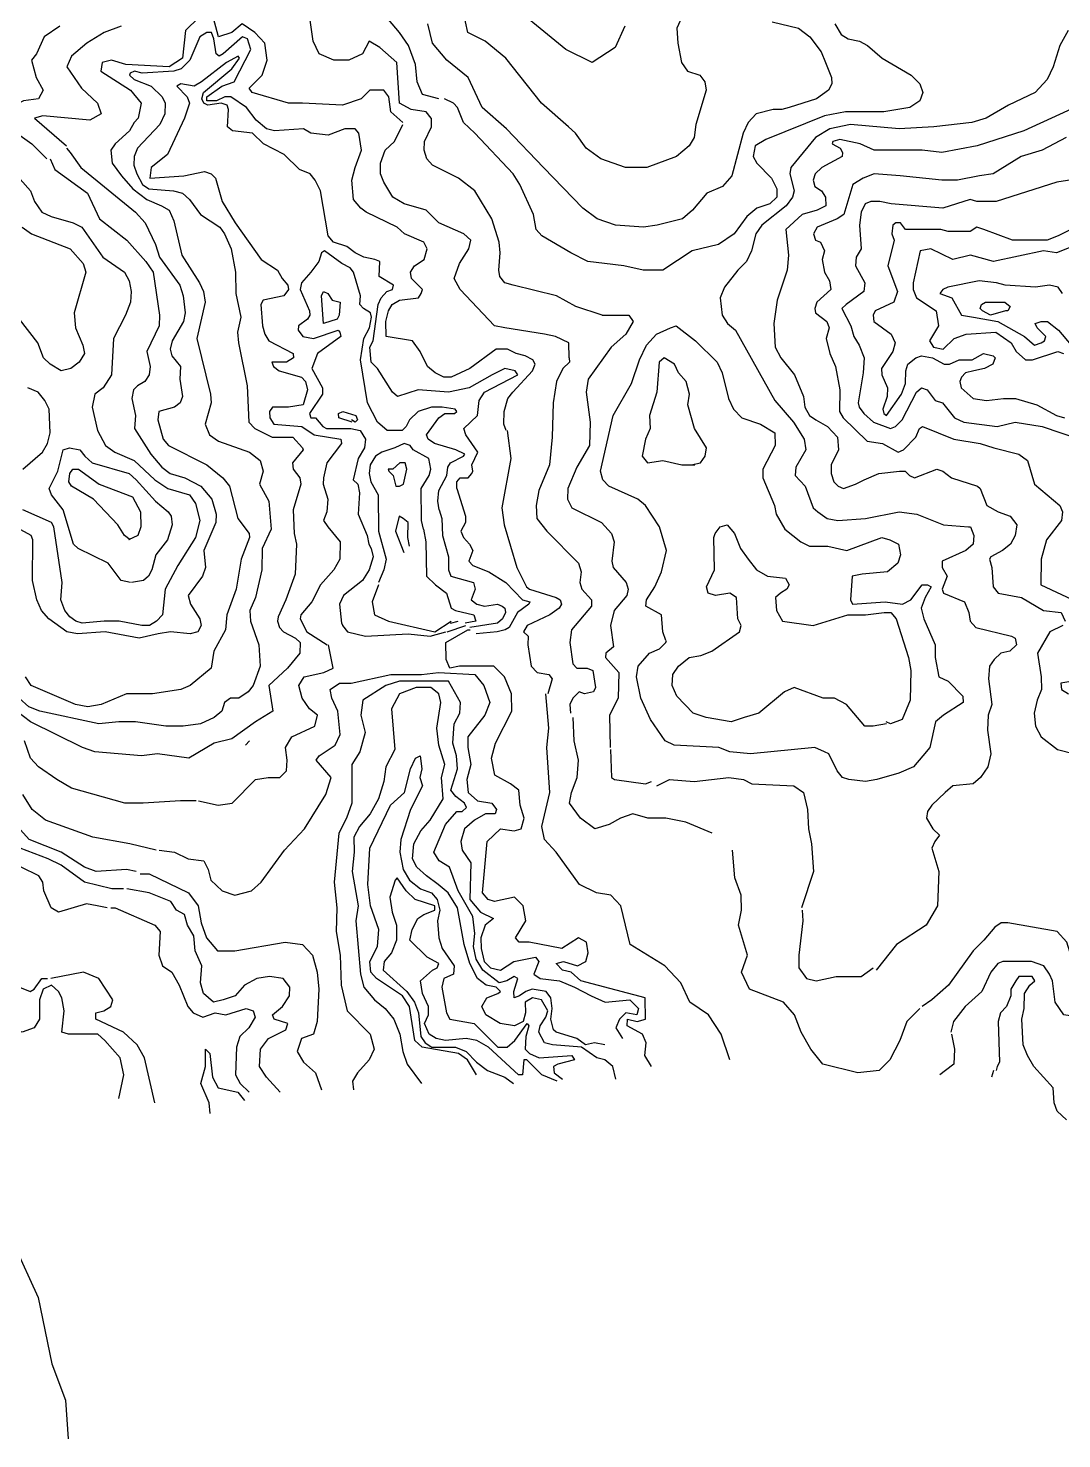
# Model space of a CAD drawing. Extents: x 3000 to 7000, y 3135 to 5000.
# Drawn here: x 4832 to 5315, y 3188 to 3847 of the extents above; entities that cross this region are included whole.
import ezdxf

# ---------------------------------------------------------------- set-up
doc = ezdxf.new("R2010")
doc.units = 0
doc.header["$MEASUREMENT"] = 0
doc.layers.add('TOPO_DIG', color=1, linetype='Continuous')

msp = doc.modelspace()

# ---------------------------------------------------------------- linework, layer by layer
at = {"layer": 'TOPO_DIG', "color": 2, "linetype": 'Continuous'}
msp.add_line((4850.03125, 3791, 32), (4851.78125, 3789, 32), dxfattribs=at)
at = {"layer": 'TOPO_DIG', "color": 3, "linetype": 'Continuous'}
for p, q in [((5028, 3565, 24), (5036.65625, 3568, 24)), ((4933.6875, 3512, 28), (4935.59375, 3514, 28)), ((5260.875, 3360, 28), (5258.34375, 3358, 28))]:
    msp.add_line(p, q, dxfattribs=at)
at = {"layer": 'TOPO_DIG', "color": 1, "linetype": 'Continuous'}
for p, q in [((5029.5, 3569, 22), (5033.09375, 3570, 22)), ((5285.15625, 3362, 26), (5284.6875, 3360, 26)), ((5283.46875, 3360, 26), (5282.4375, 3357, 26)), ((4917.09375, 3340, 16), (4917.09375, 3340, 16))]:
    msp.add_line(p, q, dxfattribs=at)
at = {"layer": 'TOPO_DIG', "color": 3, "linetype": 'Continuous'}
for points, elevation in [([(5020.46875, 3805), (5018.21875, 3808), (5011.125, 3809), (5005.71875, 3812), (5004.5, 3831), (4996.5625, 3838), (4991.5625, 3841), (4988.40625, 3835), (4982, 3832), (4975.0625, 3832), (4968.15625, 3835), (4965.34375, 3841), (4962.03125, 3864)], 32), ([(5106.5625, 3838), (5095.6875, 3831), (5083.5, 3837), (5051.75, 3863)], 40), ([(5073.0625, 3782), (5055.78125, 3800), (5044.375, 3810), (5037.78125, 3824), (5027.75, 3832), (5021.125, 3840), (5018.9375, 3849)], 36), ([(5179.875, 3850), (5192.21875, 3847), (5197.5, 3843), (5202.8125, 3836), (5204.875, 3831)], 36), ([(5055.5625, 3659), (5054.5, 3662), (5054.6875, 3668), (5056.34375, 3674), (5058.6875, 3677), (5067.9375, 3687), (5069.125, 3690), (5068.0625, 3692), (5064.375, 3694), (5060.15625, 3695), (5056.125, 3697), (5050.9375, 3697), (5038.625, 3688), (5029.90625, 3684), (5026.34375, 3684), (5022.4375, 3686), (5018.75, 3689), (5015.28125, 3696), (5011.8125, 3701), (4999.4375, 3703), (4999.34375, 3710), (5000.46875, 3715), (5002.1875, 3718), (5005.71875, 3720), (5014.59375, 3721), (5015.875, 3723), (5016.4375, 3725), (5011.28125, 3730), (5010.8125, 3733), (5012.625, 3736), (5017.1875, 3739), (5018.5625, 3744), (5017.0625, 3747), (5007.96875, 3751), (5004.59375, 3754), (4990.0625, 3761), (4987.6875, 3763), (4984.25, 3767), (4983.4375, 3776), (4984.9375, 3782), (4987.875, 3790), (4986.6875, 3798), (4984.90625, 3800), (4980.125, 3800), (4972.3125, 3797), (4964.28125, 3798), (4960.75, 3800), (4947.21875, 3799), (4943.46875, 3800), (4938.625, 3804), (4934.15625, 3810), (4926.84375, 3815), (4924.03125, 3815), (4920.1875, 3813), (4915.59375, 3813), (4915.625, 3815), (4922.625, 3820), (4928.34375, 3822), (4936.125, 3837), (4934.6875, 3842), (4932.21875, 3843), (4923.3125, 3835), (4921.3125, 3834), (4919.9375, 3835), (4918.875, 3842), (4917.8125, 3845), (4915.625, 3845), (4912.34375, 3843), (4907.59375, 3832), (4903.5625, 3828), (4900.15625, 3827), (4885.40625, 3826), (4881.75, 3827), (4879.8125, 3826), (4879.4375, 3825), (4881.625, 3823), (4889.65625, 3820), (4894.75, 3815), (4896.125, 3812), (4896, 3807), (4893.5625, 3802), (4883.125, 3791), (4881.5625, 3787), (4881.53125, 3783), (4882.84375, 3779), (4885.59375, 3774), (4888.5625, 3772), (4899.96875, 3771), (4904.25, 3770), (4907.53125, 3767), (4912.6875, 3760), (4921.75, 3754), (4923.9375, 3751), (4927, 3744), (4929, 3733), (4929.1875, 3723), (4931.4375, 3712), (4930, 3705), (4930.34375, 3700), (4934.4375, 3680), (4935.3125, 3663), (4938, 3660), (4946.15625, 3656), (4955.875, 3656), (4960.28125, 3651), (4960.625, 3650), (4955.625, 3644), (4956, 3641), (4959.0625, 3637), (4959.625, 3634), (4955.96875, 3622), (4956.5, 3611), (4957.53125, 3606), (4956.9375, 3592), (4952.5625, 3580), (4948.9375, 3572), (4948.59375, 3570), (4949.59375, 3567), (4951.46875, 3565), (4957.0625, 3562), (4959.21875, 3560), (4959.03125, 3555), (4953.28125, 3548), (4944.5625, 3540), (4946.5, 3528), (4938.375, 3523), (4927.25, 3515), (4919.0625, 3513), (4907.1875, 3506), (4892.5, 3508), (4885.0625, 3507), (4863.25, 3509), (4857.53125, 3511), (4833.125, 3523), (4826.625, 3528)], 28), ([(4875.5, 3848), (4867.59375, 3845), (4859.5, 3840), (4852.28125, 3834), (4850.15625, 3829), (4857.0625, 3819), (4864.46875, 3812), (4866.21875, 3807), (4860.96875, 3804), (4838.9375, 3806), (4835, 3805), (4850.0625, 3792)], 32), ([(5111, 3848), (5106.5625, 3838)], 40), ([(5318.25, 3846), (5314.375, 3839)], 32), ([(5314.375, 3839), (5311.21875, 3829), (5308.46875, 3823), (5302.90625, 3817), (5290.46875, 3811), (5279.9375, 3805), (5273.3125, 3803), (5255.5, 3801), (5239.25, 3800), (5216.53125, 3802), (5206.8125, 3800), (5200.25, 3796), (5188.6875, 3782), (5188.25, 3779), (5190.1875, 3771), (5189.375, 3768), (5186.53125, 3764), (5175.15625, 3755), (5172.25, 3751), (5170.3125, 3743), (5167.96875, 3738), (5163.90625, 3734), (5157.625, 3726), (5155.59375, 3721), (5156.59375, 3713), (5159, 3709), (5162.78125, 3706), (5181.125, 3673), (5189.875, 3663), (5194.8125, 3655), (5195.71875, 3650), (5191, 3642), (5190.625, 3638), (5195.28125, 3633), (5199.09375, 3623), (5201.25, 3621), (5205.6875, 3618), (5210.5625, 3617), (5223.5, 3618), (5239.3125, 3621), (5247.53125, 3620), (5260.0625, 3615), (5271.75, 3614), (5272.6875, 3614), (5274.1875, 3610), (5273.875, 3606), (5270.53125, 3603), (5259.375, 3598), (5259.40625, 3595), (5261.75, 3591), (5259.375, 3585), (5260, 3583), (5269.78125, 3579), (5271.90625, 3574), (5272.4375, 3570), (5275.125, 3567), (5291.75, 3563), (5293.5625, 3562), (5294.125, 3559), (5291, 3556), (5286.75, 3555), (5283.6875, 3552), (5281.5, 3549), (5281.0625, 3543), (5282.625, 3531), (5280.84375, 3526), (5280.625, 3519), (5282.09375, 3508), (5280.71875, 3502), (5277.3125, 3497), (5273.90625, 3494), (5264.3125, 3493), (5260.8125, 3490), (5254.625, 3484), (5252.5625, 3481), (5252.0625, 3478), (5255.09375, 3473), (5258.125, 3470), (5255.96875, 3467), (5254.625, 3464), (5257.78125, 3453), (5257.28125, 3437), (5251.875, 3428), (5238.0625, 3419), (5228.46875, 3407)], 32), ([(5204.875, 3831), (5207.6875, 3824), (5207.75, 3821), (5206.21875, 3818), (5200.625, 3814), (5187.8125, 3810), (5184.46875, 3809), (5180.375, 3809)], 36), ([(5100.46875, 3713), (5088.15625, 3717), (5079.0625, 3722), (5058.78125, 3727), (5054.90625, 3728), (5052.5625, 3731), (5052.0625, 3734), (5052.6875, 3742), (5052.28125, 3747), (5048.875, 3758), (5040.875, 3771), (5033.28125, 3777), (5021.125, 3783), (5018.53125, 3786), (5017.25, 3790), (5017.4375, 3794), (5020.65625, 3801), (5020.6875, 3805)], 32), ([(5180.375, 3809), (5172.4375, 3807), (5168.6875, 3803), (5166.34375, 3798), (5161.125, 3778), (5156.625, 3773), (5149.4375, 3770), (5142.71875, 3762), (5137.96875, 3758)], 36), ([(5317.4375, 3796), (5306.09375, 3790), (5296.3125, 3787), (5283.25, 3779), (5276.8125, 3778), (5266.5625, 3776), (5259.21875, 3776), (5239.8125, 3778), (5227.59375, 3779), (5222.4375, 3777), (5217.6875, 3774), (5213.40625, 3760), (5210.34375, 3758), (5201, 3754), (5199.1875, 3751), (5200.1875, 3748), (5202.4375, 3747), (5204.3125, 3743), (5203.3125, 3739), (5204.375, 3733), (5206.75, 3729), (5207.375, 3725), (5200.78125, 3719), (5199.875, 3716), (5200.25, 3714), (5205.5, 3710), (5206.625, 3707), (5205.1875, 3702), (5206.875, 3695), (5209.46875, 3689), (5211.5, 3678), (5211.4375, 3668), (5213.0625, 3665), (5224.3125, 3654), (5231.5, 3653), (5238.75, 3649), (5241.25, 3650), (5247.03125, 3656), (5248.8125, 3660), (5250.25, 3661), (5264.875, 3655), (5277.15625, 3653), (5283.5, 3651), (5295.3125, 3648), (5299.21875, 3645), (5302.59375, 3634), (5314.34375, 3624), (5315.59375, 3621), (5315.125, 3617), (5308.125, 3608), (5305.65625, 3599), (5305.53125, 3587), (5322.5625, 3579)], 28), ([(4851.78125, 3789), (4856.6875, 3782), (4882.21875, 3761), (4886.8125, 3756), (4891.6875, 3746), (4893.40625, 3740), (4903, 3727), (4904.5, 3722), (4905.46875, 3714), (4904.65625, 3710), (4899.375, 3701), (4898.4375, 3697), (4899.25, 3694), (4903.375, 3689), (4902.9375, 3683), (4904.1875, 3675), (4903.125, 3672), (4900.5, 3670), (4893.1875, 3668), (4892.6875, 3664), (4895.15625, 3655), (4897.625, 3652), (4915.6875, 3643), (4923.03125, 3637), (4926.1875, 3633), (4930.09375, 3618), (4935.34375, 3611), (4935.53125, 3609), (4931.59375, 3599), (4929.375, 3585), (4924.90625, 3573), (4924.28125, 3566), (4918.84375, 3556), (4917.6875, 3548), (4907.875, 3540), (4903.40625, 3538), (4890.25, 3536), (4878.125, 3536), (4866.28125, 3531), (4859.90625, 3530), (4854.25, 3531), (4833.5625, 3540), (4830.78125, 3544)], 32), ([(4823.4375, 3782), (4833.15625, 3771), (4835.0625, 3766), (4838.46875, 3761), (4842.90625, 3759), (4853.1875, 3756), (4857.1875, 3754), (4867.0625, 3740), (4877.0625, 3733), (4879.3125, 3729), (4880.1875, 3724), (4879.875, 3719), (4877.5625, 3713), (4871.96875, 3702), (4871.03125, 3685), (4867.21875, 3679), (4863.25, 3676), (4862.03125, 3670), (4864.5, 3659), (4868.3125, 3652), (4872.625, 3649), (4881.6875, 3645), (4891.28125, 3636), (4897.4375, 3632), (4907.46875, 3629), (4910.375, 3625), (4912.40625, 3617), (4910.375, 3609), (4902.0625, 3596), (4896.0625, 3585), (4894.9375, 3573), (4892.09375, 3570), (4888.875, 3568), (4885.21875, 3568), (4874.5625, 3570), (4867.625, 3570), (4857.3125, 3569), (4854.375, 3570), (4851.59375, 3572), (4849.25, 3575), (4847.3125, 3580), (4848, 3588), (4844.0625, 3614), (4842.9375, 3616), (4829.65625, 3622)], 36), ([(5137.96875, 3758), (5126.15625, 3755), (5119.78125, 3754), (5106.625, 3755), (5098.09375, 3758), (5091.46875, 3763), (5073.0625, 3782)], 36), ([(5329.59375, 3758), (5313.6875, 3750), (5308.4375, 3748), (5292.28125, 3748), (5278.90625, 3753), (5275.53125, 3754), (5272.5, 3752), (5262.1875, 3752), (5258.78125, 3753), (5242.25, 3753), (5239.875, 3756), (5237.78125, 3756), (5236.34375, 3755), (5235.875, 3751), (5237, 3748), (5233.9375, 3736), (5238.5, 3724), (5236.8125, 3719), (5228, 3715), (5227.125, 3713), (5227.5, 3710), (5235.59375, 3704), (5237.34375, 3700), (5236.28125, 3696), (5230.96875, 3688), (5231.125, 3685), (5233.8125, 3679), (5233.6875, 3675), (5231.65625, 3669), (5232.1875, 3667), (5233.34375, 3666), (5240.375, 3676), (5242.3125, 3681), (5242.4375, 3687), (5243.34375, 3690), (5247.125, 3693), (5249.78125, 3694), (5254.875, 3693), (5260.3125, 3690), (5262.75, 3690), (5267.40625, 3692), (5273.375, 3692), (5278.78125, 3695), (5283.25, 3694), (5284.21875, 3693), (5283.09375, 3690), (5279.21875, 3688), (5274.15625, 3687), (5270.28125, 3686), (5268.375, 3684), (5267.625, 3682), (5268.25, 3679), (5273.9375, 3674), (5280.15625, 3673), (5288.125, 3674), (5293.625, 3674), (5303.71875, 3671), (5312.78125, 3666), (5316.65625, 3665)], 24), ([(5024.25, 3622), (5023.625, 3626), (5024.0625, 3631), (5027.78125, 3638), (5028.34375, 3642), (5029.5, 3644), (5035.625, 3647), (5036.21875, 3648), (5031.96875, 3650), (5022.0625, 3653), (5019.125, 3655), (5018.28125, 3657), (5024, 3665), (5026.90625, 3667), (5031.34375, 3667), (5032.46875, 3668), (5031.75, 3669), (5025.6875, 3670), (5020.59375, 3670), (5014.34375, 3668), (5010.375, 3664), (5008.84375, 3661), (5006.9375, 3659), (4999.9375, 3659), (4995.4375, 3663), (4990.71875, 3672), (4987.46875, 3692), (4988.96875, 3702), (4991.6875, 3707), (4992.5625, 3712), (4992.0625, 3714), (4988.84375, 3716), (4987.09375, 3718), (4987.40625, 3722), (4984.125, 3733), (4982.5625, 3735), (4978.6875, 3737), (4970.625, 3743), (4969.1875, 3742), (4968, 3738), (4964.25, 3733), (4959.875, 3728), (4959.1875, 3725), (4963.625, 3715), (4963.8125, 3713), (4962.71875, 3711), (4958.5, 3708), (4958.25, 3706), (4960.5, 3703), (4965.5, 3702), (4977, 3706), (4977.84375, 3705), (4978.21875, 3703), (4967.40625, 3695), (4964.6875, 3688), (4969.71875, 3679), (4969.625, 3676), (4963.6875, 3667), (4964.28125, 3665), (4966.375, 3665), (4969.78125, 3661), (4971.5625, 3660), (4982.9375, 3660), (4987.34375, 3659), (4989.8125, 3655), (4989.25, 3651), (4986.4375, 3646), (4984, 3636), (4986.1875, 3634), (4986.9375, 3630), (4986.4375, 3620), (4990.5, 3610), (4991.28125, 3606), (4992.4375, 3604), (4993.3125, 3600), (4991.4375, 3594), (4988.4375, 3589), (4979.5625, 3582), (4977.625, 3578), (4978.53125, 3569), (4979.25, 3568)], 24), ([(5315.625, 3723), (5313.6875, 3726), (5309.53125, 3727), (5303.03125, 3726), (5288.8125, 3727), (5284.75, 3728), (5276.65625, 3729), (5262.0625, 3726), (5259.65625, 3725), (5258.25, 3723), (5263.875, 3721), (5268.40625, 3713), (5274.0625, 3712), (5285.375, 3710), (5297.90625, 3703), (5302.53125, 3699), (5305.75, 3700), (5307.3125, 3701), (5307.84375, 3703), (5303.8125, 3707), (5302.9375, 3709), (5305.625, 3710), (5308.5625, 3710), (5313.8125, 3706), (5319.6875, 3699)], 20), ([(5100.46875, 3713), (5112.875, 3713), (5115, 3710), (5111.46875, 3704), (5104.65625, 3698), (5093.84375, 3683), (5093.03125, 3677), (5094.875, 3663), (5094.46875, 3652), (5088.5625, 3642), (5084.4375, 3632), (5084.21875, 3627), (5086.1875, 3623), (5100.1875, 3616), (5104.8125, 3611), (5106.0625, 3607), (5104.9375, 3598), (5105.5625, 3595), (5111.65625, 3588), (5112.625, 3585), (5112.03125, 3582), (5106.09375, 3575), (5104.375, 3568), (5105.71875, 3558), (5102.15625, 3555), (5102.0625, 3553), (5108.15625, 3546), (5107.90625, 3534), (5103.84375, 3526), (5104.25, 3511)], 32), ([(5142.0625, 3643), (5146.46875, 3644), (5148.5625, 3647), (5149.21875, 3651), (5143.625, 3660), (5140.46875, 3671), (5141.21875, 3676), (5139.78125, 3682), (5136.15625, 3686), (5134.25, 3690), (5129.4375, 3693), (5127.0625, 3691), (5126.0625, 3677), (5122.5625, 3666), (5122.84375, 3660), (5120.75, 3655), (5119.1875, 3647), (5121.625, 3644), (5128.875, 3645), (5137.75, 3643), (5143.6875, 3643)], 36), ([(4829.53125, 3641), (4838.78125, 3649), (4841.15625, 3653), (4842.34375, 3658), (4841.84375, 3669), (4839.90625, 3673), (4836.75, 3677), (4832, 3679)], 36), ([(5056, 3659), (5057.78125, 3646), (5053.5625, 3623), (5054.5625, 3615), (5060.5625, 3595), (5065.03125, 3586), (5066.53125, 3585), (5078.875, 3581), (5080.84375, 3580), (5081.375, 3578), (5080.375, 3576), (5076.03125, 3573), (5065.34375, 3568), (5063.6875, 3565), (5065.78125, 3563), (5065.625, 3559), (5067.1875, 3549), (5070, 3546), (5075.5, 3545), (5077, 3543), (5074.96875, 3536)], 28), ([(4879.75, 3608), (4877.1875, 3610), (4873.9375, 3615), (4862.625, 3627), (4852.375, 3633), (4851.0625, 3635), (4851.5, 3639), (4853, 3641), (4855.5625, 3641), (4865.34375, 3634), (4880.875, 3628), (4884.5625, 3621), (4884.8125, 3614), (4883.40625, 3610), (4879.0625, 3608)], 40), ([(5007.40625, 3644), (5005.84375, 3644), (5002.53125, 3641), (5000.4375, 3641), (5000.625, 3640), (5002.71875, 3638), (5004, 3633), (5005.65625, 3633), (5007.5, 3634), (5009.15625, 3641), (5008.28125, 3644), (5007.21875, 3644)], 20), ([(5010.4375, 3605), (5009.59375, 3609), (5009.6875, 3616), (5007.40625, 3618), (5005.46875, 3619), (5003.75, 3612), (5007.78125, 3602)], 20), ([(5024.25, 3622), (5025.53125, 3618), (5025.8125, 3610), (5028.625, 3600), (5028.5625, 3594), (5029.6875, 3591), (5040.25, 3588), (5041.03125, 3585), (5039.1875, 3580), (5041.78125, 3578), (5045.40625, 3577), (5051.4375, 3578), (5053.6875, 3577), (5055, 3576), (5055.1875, 3574), (5053.84375, 3571), (5051.53125, 3569), (5038.5625, 3567)], 24), ([(5233.4375, 3522), (5227.125, 3521), (5223.3125, 3521), (5214.65625, 3531), (5209.0625, 3534), (5203.6875, 3534), (5190.1875, 3539), (5185.75, 3537), (5173.75, 3527), (5166.78125, 3525), (5160.75, 3523), (5149.09375, 3525), (5143.03125, 3527), (5135.375, 3535), (5133.125, 3540), (5133.46875, 3545), (5136.125, 3549), (5141.1875, 3553), (5146.5625, 3554), (5151.71875, 3556), (5164.625, 3565), (5165.5, 3568), (5163.875, 3571), (5163.1875, 3581), (5160.09375, 3583), (5153.5, 3582), (5149.96875, 3583), (5149.28125, 3586), (5153.03125, 3594), (5152.65625, 3609), (5153.3125, 3611), (5155.5625, 3614), (5158.8125, 3615), (5162.3125, 3611), (5165.125, 3604), (5168.75, 3599), (5172.59375, 3594), (5177.75, 3591), (5186.15625, 3590), (5187.875, 3587), (5186.75, 3585), (5183.875, 3583), (5181.5, 3581), (5182, 3575), (5184.8125, 3570), (5199.09375, 3568), (5215.25, 3573), (5223.625, 3573), (5232.3125, 3574), (5235.46875, 3574), (5237.9375, 3571), (5243.65625, 3553), (5244.78125, 3547), (5244.375, 3533), (5240.75, 3524), (5235.28125, 3522), (5233.25, 3523)], 36), ([(4979.03125, 3568), (4981.4375, 3565), (4989.75, 3563), (5009.8125, 3564), (5020, 3563), (5027.3125, 3565)], 24), ([(4893.3125, 3463), (4900.4375, 3462), (4906.8125, 3459), (4914.21875, 3458), (4916.28125, 3454), (4917.53125, 3449), (4922.84375, 3444), (4928.71875, 3442), (4936.5625, 3444), (4941.0625, 3448), (4951.9375, 3463), (4961.25, 3473), (4971.3125, 3489), (4973.8125, 3497), (4966.78125, 3505), (4968.0625, 3507), (4975.625, 3512), (4978, 3517), (4976.875, 3528), (4974.09375, 3534), (4973.3125, 3538), (4977.6875, 3541), (4983.0625, 3541), (5001.59375, 3545), (5016.03125, 3545), (5023.9375, 3546), (5040.9375, 3545), (5045.1875, 3540), (5047.84375, 3532), (5045.53125, 3526), (5037.6875, 3516), (5037.59375, 3511), (5039.0625, 3503), (5037.125, 3496), (5037.75, 3490), (5042.09375, 3486), (5048.875, 3485), (5051, 3482), (5050.375, 3480), (5045.875, 3480), (5040.78125, 3477), (5036.125, 3473), (5034.3125, 3467), (5034.96875, 3463), (5039.0625, 3457), (5038.625, 3440), (5043.5625, 3434), (5049.65625, 3431), (5045.75, 3428), (5043.6875, 3422), (5043.8125, 3417), (5045.28125, 3411), (5048.1875, 3408), (5052.9375, 3407), (5059.0625, 3411), (5069.28125, 3413), (5070.84375, 3411), (5068.4375, 3405), (5071.46875, 3403), (5080.5625, 3402), (5087.53125, 3399), (5095.21875, 3395), (5101.8125, 3392), (5113.375, 3393), (5117.40625, 3389), (5116.6875, 3386), (5111.5625, 3387), (5108.59375, 3384), (5106.78125, 3380), (5109.875, 3375)], 24), ([(5106.84375, 3356), (5105.5, 3362), (5101.65625, 3365), (5097.96875, 3366), (5090.8125, 3371), (5077.21875, 3372), (5073.5, 3373), (5070.8125, 3378), (5071.5, 3381), (5074.0625, 3385), (5075.0625, 3388), (5072.125, 3393), (5067.90625, 3394), (5064.375, 3392), (5064.625, 3387), (5063.4375, 3383), (5059.5, 3381), (5052.6875, 3382), (5046.125, 3386), (5044.125, 3390), (5046.5625, 3394), (5051.71875, 3396), (5052.9375, 3397), (5050.90625, 3399), (5046.28125, 3400), (5042.125, 3403), (5038.5625, 3410), (5035.96875, 3419), (5032.75, 3436), (5028.5, 3443), (5023.75, 3447), (5018.34375, 3451), (5013.78125, 3455), (5011.6875, 3459), (5012.3125, 3466), (5015.65625, 3472), (5020.0625, 3477), (5026.0625, 3487), (5025.34375, 3497), (5026.8125, 3503), (5024, 3512), (5023.125, 3520), (5025.0625, 3532), (5024, 3536), (5020.28125, 3539), (5013.46875, 3539), (5005.75, 3536), (5002, 3529), (5003.4375, 3510), (4999.375, 3502), (4998.34375, 3495), (4995.8125, 3487), (4991.90625, 3480), (4987.0625, 3474), (4984.3125, 3469), (4984.5, 3462), (4983.625, 3453), (4986.4375, 3437), (4985.3125, 3430), (4987.46875, 3405), (4989, 3399), (4994.0625, 3393), (4998.96875, 3389), (5003, 3384), (5005.84375, 3377), (5007.1875, 3369), (5009.28125, 3363), (5016, 3354)], 20), ([(5320.5, 3542), (5314.875, 3541), (5315.25, 3538), (5318.5, 3536)], 28), ([(5160.0625, 3365), (5156.03125, 3377), (5150.1875, 3386), (5141.40625, 3392), (5137.1875, 3401), (5129.8125, 3409), (5113.5, 3419), (5109.21875, 3437), (5104.4375, 3442), (5097.75, 3443), (5089.84375, 3447), (5079, 3462), (5073.4375, 3468), (5072.1875, 3474), (5075.90625, 3490), (5074.5625, 3511), (5075.4375, 3520), (5074.0625, 3536)], 28), ([(5104.3125, 3510), (5104.8125, 3497), (5106.28125, 3496), (5120.71875, 3494), (5123.4375, 3495)], 32), ([(5126.0625, 3493), (5131.96875, 3496), (5143.40625, 3495), (5159.625, 3497), (5166.4375, 3496), (5170.375, 3494), (5190.09375, 3493), (5194.5625, 3490), (5196.375, 3482), (5196.9375, 3473), (5198.3125, 3466), (5199.3125, 3453), (5193.59375, 3436)], 32), ([(4891.875, 3463), (4879.5625, 3466), (4862.3125, 3469), (4840.1875, 3477), (4833.96875, 3482), (4829.625, 3489)], 24), ([(4876.6875, 3445), (4871.15625, 3445), (4858.4375, 3448), (4847.4375, 3456), (4841.4375, 3459), (4828.28125, 3464)], 20), ([(5079.40625, 3355), (5072.15625, 3358), (5065.25, 3365), (5063.75, 3365), (5063.125, 3358), (5061.3125, 3358), (5047.21875, 3371), (5041.84375, 3374), (5036.90625, 3375), (5027.25, 3374), (5022.8125, 3375), (5019.5625, 3377), (5017.40625, 3382), (5019.1875, 3386), (5019.1875, 3390), (5016.375, 3396), (5015.5, 3402), (5021.0625, 3407), (5023.3125, 3408), (5024.0625, 3410), (5018.6875, 3413), (5010.59375, 3421), (5011.625, 3426), (5014.28125, 3431), (5017, 3433), (5022.21875, 3435), (5022.21875, 3437), (5013, 3440), (5008.875, 3444), (5004.5625, 3450), (5003.71875, 3449), (5001.125, 3441), (5002.21875, 3434), (5004.28125, 3428), (5004.21875, 3421), (5002, 3415), (4998.53125, 3411), (4998, 3407), (5009.15625, 3397), (5012.6875, 3392), (5014.59375, 3387), (5015.59375, 3376), (5017.71875, 3373), (5020.84375, 3371), (5031.90625, 3371), (5036.875, 3369), (5041.6875, 3364), (5046.78125, 3360), (5055, 3357), (5058.90625, 3354)], 17), ([(4949.875, 3350), (4943.5, 3357), (4940.28125, 3362), (4940.75, 3370), (4944.40625, 3375), (4952.5625, 3379), (4953.46875, 3382), (4947.09375, 3384), (4946.34375, 3386), (4951, 3390), (4954.1875, 3395), (4954.375, 3399), (4951.3125, 3403), (4944.9375, 3404), (4939, 3403), (4933.1875, 3400), (4928.84375, 3395), (4923.3125, 3393), (4918.65625, 3392), (4914.0625, 3396), (4912.6875, 3401), (4913.34375, 3409), (4910.125, 3416), (4909.53125, 3423), (4906.5, 3428), (4905.1875, 3433), (4901.4375, 3435), (4898.8125, 3439), (4888.65625, 3443), (4878.15625, 3445)], 20), ([(5193.96875, 3435), (5194.3125, 3430), (5192.375, 3414), (5192.375, 3408), (5196, 3403), (5200.4375, 3402), (5209.90625, 3404), (5221.5625, 3404), (5227.0625, 3408)], 32), ([(5398.9375, 3368), (5386.59375, 3369), (5383, 3370), (5379.4375, 3373), (5375.59375, 3380), (5372.5, 3381), (5361.125, 3375), (5354.5625, 3373), (5347.6875, 3374), (5329.3125, 3384), (5316.34375, 3386), (5312.25, 3392), (5310.90625, 3402), (5309.59375, 3405), (5306.875, 3409), (5301.125, 3411), (5287.6875, 3411), (5285.4375, 3410), (5282.21875, 3406), (5277.875, 3397), (5270.125, 3390), (5264.75, 3383), (5263.40625, 3378)], 28), ([(4874.46875, 3347), (4876.75, 3358), (4875.15625, 3366), (4867.9375, 3374), (4864.625, 3377), (4857.5625, 3377), (4850.875, 3377), (4847.8125, 3378), (4848.9375, 3388), (4847.8125, 3394), (4846.1875, 3397), (4843.0625, 3400), (4839.03125, 3398), (4837.34375, 3393), (4837.4375, 3384), (4834.9375, 3380), (4829.34375, 3378), (4823.71875, 3380)], 20), ([(5263.8125, 3377), (5265.09375, 3370), (5264.90625, 3363), (5260.875, 3360)], 28), ([(4825.4375, 3279), (4836.8125, 3254), (4843.15625, 3223), (4849.46875, 3206), (4850.75, 3188)], 28)]:
    msp.add_lwpolyline(points, dxfattribs=dict(at, elevation=elevation))
at = {"layer": 'TOPO_DIG', "color": 1, "linetype": 'Continuous'}
for points, elevation in [([(5084.625, 3801), (5072.03125, 3812), (5055.375, 3833), (5045.75, 3841), (5037.65625, 3845), (5034.375, 3860)], 38), ([(4911.9375, 3852), (4905.5625, 3846), (4904.28125, 3833), (4898.03125, 3829), (4877.78125, 3830), (4871.0625, 3832), (4866.625, 3831), (4866, 3827), (4880, 3818), (4884.9375, 3812), (4883.4375, 3805), (4881.625, 3803)], 30), ([(5007.21875, 3803), (5001.625, 3808), (5000.625, 3815), (4998.40625, 3818), (4991.75, 3818), (4987.8125, 3814), (4979.0625, 3811), (4960.375, 3812), (4953.75, 3812), (4936.8125, 3817), (4935.46875, 3819), (4941.4375, 3825), (4943.84375, 3832), (4942.71875, 3840), (4938.125, 3845), (4932.09375, 3849), (4927.34375, 3845), (4921.125, 3843), (4918.03125, 3854)], 30), ([(5024.125, 3814), (5016.375, 3816), (5013.96875, 3822), (5013.09375, 3830), (5009.84375, 3839), (5005.625, 3845), (5000.59375, 3851)], 34), ([(5138.875, 3855), (5135.3125, 3847), (5135.75, 3840)], 38), ([(5209.21875, 3849), (5212.125, 3844), (5215.4375, 3842), (5220.75, 3841), (5224.5625, 3839), (5231.3125, 3833), (5244.875, 3825)], 34), ([(4846.9375, 3848), (4839.625, 3843), (4836, 3835), (4833.6875, 3832), (4835.8125, 3824), (4839.125, 3818), (4836.84375, 3814), (4829.875, 3813), (4823.75, 3810), (4819.65625, 3805), (4823.96875, 3800), (4833.75, 3793), (4840.75, 3786)], 34), ([(5135.75, 3840), (5137.46875, 3831), (5140.3125, 3827), (5146.03125, 3825), (5148.46875, 3822), (5149.125, 3818), (5144.1875, 3802), (5143.4375, 3796), (5141.0625, 3792), (5135.1875, 3787), (5121.25, 3782), (5111.375, 3782), (5099.875, 3786), (5092.9375, 3791), (5087.9375, 3798), (5084.625, 3801)], 38), ([(5032.5625, 3632), (5032.4375, 3635), (5034, 3637), (5037.8125, 3637), (5039.46875, 3639), (5040, 3640), (5039.5, 3643), (5042.25, 3649), (5036.75, 3657), (5035.78125, 3660), (5042.15625, 3666), (5043, 3673), (5045.4375, 3677), (5060.9375, 3685), (5059.6875, 3687), (5055, 3688), (5049, 3685), (5038.25, 3679), (5028.625, 3677), (5014.375, 3678), (5004.8125, 3675), (5002.4375, 3677), (4995.40625, 3688), (4992.5, 3691), (4991.8125, 3698), (4993.3125, 3701), (4995.75, 3718), (4997.125, 3721), (4999.6875, 3724), (5002.4375, 3725), (5002.9375, 3727), (4996.21875, 3731), (4996.4375, 3738), (4994.1875, 3739), (4989, 3740), (4984.96875, 3742), (4981.125, 3745), (4974.875, 3747), (4972.375, 3750), (4968.78125, 3771), (4966.3125, 3776), (4963.9375, 3779), (4958.90625, 3781), (4951.84375, 3788), (4942.09375, 3793), (4936.96875, 3798), (4927.5625, 3799), (4925.21875, 3801), (4925.6875, 3809), (4925.125, 3811), (4922.25, 3812), (4916.125, 3811), (4914.1875, 3812), (4913.34375, 3814), (4914.09375, 3817), (4927.28125, 3828), (4930.8125, 3833), (4930.1875, 3834), (4924.8125, 3831), (4913.1875, 3822), (4909.75, 3820), (4903.40625, 3821), (4901.59375, 3820), (4906.375, 3815), (4907.4375, 3812), (4905.125, 3805), (4897.25, 3788), (4889.5625, 3782), (4889.03125, 3777), (4904.90625, 3778), (4914.59375, 3780), (4917.6875, 3779), (4919.71875, 3777), (4922.75, 3766), (4928.90625, 3756), (4940.9375, 3739), (4948.65625, 3734), (4950.875, 3730), (4953.53125, 3727), (4953.78125, 3725), (4951.65625, 3722), (4941.96875, 3720), (4940.875, 3718), (4941.59375, 3708), (4942.75, 3704), (4944.625, 3701), (4956, 3695), (4956.0625, 3693), (4952.78125, 3691), (4945.9375, 3691), (4946.71875, 3689), (4949.4375, 3687), (4959.84375, 3684), (4961.78125, 3682), (4962.6875, 3678), (4960.65625, 3671), (4953.75, 3670), (4946.3125, 3670), (4944.9375, 3668), (4945.09375, 3665), (4947, 3662), (4960.0625, 3661), (4965.84375, 3657), (4978.1875, 3655), (4978.53125, 3653), (4971.6875, 3644), (4970.125, 3637), (4970, 3634), (4972.21875, 3627), (4971.65625, 3621), (4970.1875, 3617), (4972.15625, 3614), (4977.875, 3607), (4977.8125, 3599), (4975.03125, 3594), (4968.71875, 3587), (4964.75, 3579), (4959.53125, 3573), (4959.28125, 3571), (4962.3125, 3565), (4971.84375, 3559)], 26), ([(5244.875, 3825), (5248.875, 3821), (5250.28125, 3817), (5248.9375, 3813), (5244.28125, 3810), (5232.15625, 3808), (5214.15625, 3808), (5204.34375, 3806), (5176.90625, 3795), (5171.9375, 3792), (5171, 3787), (5172.8125, 3784), (5179.5625, 3777), (5182.125, 3772), (5182.15625, 3768), (5178.8125, 3765), (5172.71875, 3763), (5168.03125, 3759), (5162.125, 3751), (5154.78125, 3746), (5142.5, 3743), (5128.75, 3734), (5119.625, 3734)], 34), ([(5334.6875, 3816), (5297.5, 3799), (5275.75, 3792), (5259.3125, 3789), (5250.09375, 3790), (5236.6875, 3790), (5227.53125, 3790), (5221.125, 3793), (5211.5, 3795), (5208.3125, 3794), (5207.9375, 3793), (5211.71875, 3791), (5212.8125, 3789), (5212.59375, 3787), (5203.125, 3782), (5200.0625, 3779), (5199.0625, 3776), (5199.875, 3773), (5203, 3771), (5204.90625, 3768), (5204.9375, 3764), (5200.96875, 3762), (5193.9375, 3760), (5186.28125, 3753), (5187.59375, 3741), (5186.875, 3734), (5182.1875, 3720), (5180.6875, 3709), (5181.28125, 3698), (5183.96875, 3693), (5190.40625, 3685), (5194.53125, 3675), (5195.1875, 3670), (5197.34375, 3666), (5200.34375, 3664), (5205.84375, 3661), (5210.5, 3656), (5210.90625, 3650), (5207.4375, 3643), (5207.46875, 3639), (5208.6875, 3635), (5210.78125, 3633), (5213.28125, 3632), (5218.9375, 3634), (5222.96875, 3636), (5229.71875, 3639), (5239.375, 3640), (5242.125, 3640), (5244.15625, 3638), (5246.40625, 3637), (5256.84375, 3641), (5259.78125, 3640), (5263.8125, 3637), (5275.9375, 3633), (5277.125, 3632), (5280.3125, 3624), (5285.5, 3621), (5291.21875, 3619), (5294.375, 3615), (5293.53125, 3610), (5291.28125, 3606), (5287.5625, 3603), (5282.21875, 3600), (5281.59375, 3599), (5282.625, 3595), (5283.25, 3586), (5285.5625, 3583), (5296.46875, 3581), (5306.71875, 3575), (5315.0625, 3574), (5316.96875, 3570)], 30), ([(5119.625, 3734), (5110.625, 3736), (5101.53125, 3737), (5093.71875, 3738), (5085.75, 3742), (5072.1875, 3750), (5069.5625, 3753), (5068.375, 3760), (5061.96875, 3774), (5058.875, 3779), (5040.9375, 3798), (5035.59375, 3803), (5032.84375, 3810), (5031, 3812), (5026.75, 3814)], 34), ([(4881.6875, 3803), (4879.40625, 3799), (4872.75, 3793), (4870.65625, 3790), (4871.375, 3784), (4875.71875, 3778), (4880.96875, 3772), (4887.625, 3767), (4894.40625, 3764), (4898.0625, 3762), (4900.125, 3757), (4903.90625, 3741), (4912.125, 3728), (4914.03125, 3724), (4914.78125, 3719), (4911, 3702), (4917.375, 3676), (4917.5625, 3672), (4914.78125, 3662), (4916.8125, 3657), (4921.0625, 3654), (4935.5625, 3649), (4940.46875, 3645), (4941.9375, 3640), (4940.3125, 3634), (4944.5625, 3626), (4945.6875, 3613), (4941.46875, 3604), (4941.3125, 3594), (4938.375, 3581), (4935.75, 3575), (4936.03125, 3570), (4939.875, 3559), (4940.53125, 3549), (4937.3125, 3540), (4934.96875, 3537), (4930.5, 3534), (4926.6875, 3534), (4923.84375, 3532), (4922.65625, 3528), (4919, 3525), (4912.6875, 3522), (4904.53125, 3521), (4896.46875, 3521), (4882.25, 3523), (4874.5, 3523), (4865.1875, 3522), (4837.5625, 3528), (4832.34375, 3530), (4827.9375, 3534)], 30), ([(5085.0625, 3693), (5084.78125, 3700), (5078.5625, 3703), (5073.5, 3704), (5054.96875, 3707), (5050.0625, 3708), (5034.03125, 3725), (5031.25, 3730), (5033.75, 3737), (5038.0625, 3744), (5039.09375, 3748), (5035.6875, 3751), (5024.0625, 3756), (5018.125, 3762), (5007.84375, 3765), (5002.5625, 3768), (4998.3125, 3775), (4996.75, 3779), (4996.8125, 3784), (4999.0625, 3790), (5003.28125, 3794), (5007.1875, 3802)], 30), ([(4842.375, 3786), (4844.5625, 3781), (4859.75, 3770), (4865.375, 3758), (4878.28125, 3748), (4887.09375, 3738), (4890.46875, 3733), (4893.46875, 3713), (4893.375, 3708), (4887.59375, 3696), (4889.1875, 3689), (4888.71875, 3685), (4886.625, 3682), (4883.25, 3680), (4881.34375, 3678), (4880.5625, 3674), (4882.25, 3666), (4881.8125, 3660), (4889.4375, 3648), (4894.5, 3642), (4898.40625, 3639), (4905.375, 3637), (4912.75, 3633), (4917.96875, 3627), (4919.9375, 3620), (4919.84375, 3616), (4914.15625, 3603), (4914.9375, 3595), (4913.65625, 3591), (4906.9375, 3582), (4907.90625, 3578), (4912.375, 3571), (4912.9375, 3568), (4911.46875, 3565), (4907.8125, 3564), (4898.5625, 3565), (4892.8125, 3564), (4883.96875, 3562), (4868.03125, 3565), (4855.125, 3564), (4850.125, 3565), (4841.6875, 3571), (4838.34375, 3575), (4836.15625, 3580), (4834.125, 3589), (4834.25, 3608), (4833.46875, 3610), (4820.65625, 3617)], 34), ([(5332.03125, 3778), (5313.03125, 3775), (5284.625, 3766), (5275.625, 3766), (5272.53125, 3767), (5259.75, 3763), (5235.625, 3765), (5230.25, 3766), (5226.09375, 3766), (5223.34375, 3765), (5221.5, 3761), (5220.6875, 3755), (5221.53125, 3744), (5219.25, 3740), (5218.8125, 3736), (5223.25, 3728), (5222.84375, 3724), (5214.5, 3718), (5212.46875, 3716), (5216.625, 3708), (5218.15625, 3703), (5220.625, 3699), (5222.90625, 3693), (5222.5, 3686), (5220.125, 3672), (5220.59375, 3670), (5222.84375, 3667), (5227.34375, 3663), (5235.3125, 3660), (5237.625, 3661), (5240.6875, 3664), (5247.375, 3677), (5249.6875, 3679), (5252.375, 3678), (5256.15625, 3673), (5259.53125, 3672), (5265.125, 3665), (5269.53125, 3663), (5285.125, 3661), (5293.5625, 3663), (5306.125, 3661), (5323.5625, 3655)], 26), ([(4829.3125, 3754), (4833.6875, 3751), (4851.75, 3744), (4857.78125, 3737), (4859.0625, 3733), (4853.625, 3714), (4854.1875, 3707), (4857.625, 3699), (4858.34375, 3695), (4856, 3691), (4852.0625, 3688), (4847.5, 3687), (4842.375, 3690), (4839.25, 3693), (4836.5625, 3700), (4828, 3711)], 38), ([(5322.6875, 3746), (5312.875, 3742), (5306.75, 3743), (5283.4375, 3738), (5272.5625, 3741), (5264.4375, 3739), (5254.0625, 3744), (5249.125, 3743), (5245.90625, 3728), (5245.90625, 3725), (5247.40625, 3721), (5256.5625, 3715), (5257.75, 3708), (5253.46875, 3701), (5255.40625, 3698), (5259.9375, 3697), (5264.96875, 3702), (5270.625, 3704), (5284.4375, 3705), (5291.59375, 3700), (5294.03125, 3696), (5298.375, 3692), (5301.5625, 3692), (5313.5, 3696), (5316.15625, 3695)], 22), ([(4970.15625, 3709), (4969.21875, 3722), (4970.15625, 3724), (4972.15625, 3723), (4974.25, 3720), (4977.9375, 3719), (4977.53125, 3713), (4976.53125, 3711), (4970.1875, 3709)], 22), ([(5289.03125, 3715), (5281.96875, 3713), (5278.25, 3715), (5277.1875, 3716), (5277.78125, 3718), (5279.71875, 3719), (5288.75, 3719), (5291.1875, 3717), (5290.03125, 3715), (5289.0625, 3715)], 18), ([(5130.25, 3561), (5128.8125, 3565), (5128.125, 3573), (5120.8125, 3577), (5121.09375, 3580), (5125.09375, 3586), (5128.25, 3593), (5130.4375, 3603), (5127.25, 3614), (5120.75, 3624), (5117.0625, 3627), (5103.59375, 3633), (5100.6875, 3636), (5099.625, 3640), (5105.625, 3666), (5114.125, 3681), (5117.9375, 3692), (5121.15625, 3699), (5125.875, 3704), (5132.40625, 3707), (5135.03125, 3708), (5144.03125, 3701), (5154.15625, 3691), (5156.5, 3686), (5159.4375, 3674), (5161.78125, 3669), (5165.65625, 3665), (5174.53125, 3662), (5181.21875, 3658), (5181.34375, 3652), (5175.53125, 3641), (5175.625, 3637), (5181, 3624), (5181.71875, 3620), (5185.90625, 3613), (5193.375, 3607), (5197.375, 3605), (5205.90625, 3605), (5214.75, 3603), (5231.1875, 3609), (5235, 3608), (5238.9375, 3606), (5239.96875, 3601), (5238.65625, 3597), (5233.875, 3593), (5221.9375, 3592), (5217.25, 3591), (5216.46875, 3580), (5217.5, 3578), (5232.78125, 3579), (5240.8125, 3578), (5244.78125, 3580), (5250, 3587), (5252.5, 3587), (5254.28125, 3586), (5251.4375, 3581), (5249.5, 3576), (5250.75, 3571), (5256.1875, 3559), (5256.125, 3553), (5257.84375, 3544), (5262.125, 3542), (5269.0625, 3535), (5269.15625, 3532), (5260.09375, 3526), (5256.3125, 3523), (5253.5625, 3511), (5250.34375, 3507), (5246, 3502), (5239.15625, 3499), (5228.78125, 3496), (5223.5625, 3495), (5215.8125, 3496), (5212.875, 3497), (5210.28125, 3500), (5206.34375, 3508), (5204.3125, 3509), (5199.875, 3511), (5169.84375, 3508), (5160.0625, 3509), (5154.9375, 3511), (5134.03125, 3512), (5129.84375, 3514), (5123.0625, 3524), (5118.46875, 3534), (5116.53125, 3544), (5117.25, 3549), (5122.5, 3555), (5127.1875, 3557), (5130.21875, 3560), (5130.4375, 3561)], 34), ([(5085.0625, 3693), (5085.125, 3691), (5082.125, 3688), (5079.09375, 3682), (5077.5, 3672), (5077.125, 3656), (5075.78125, 3643), (5070.75, 3631), (5069.53125, 3624), (5069.9375, 3618), (5074.625, 3612), (5089.3125, 3597), (5090.625, 3593), (5090, 3588), (5090.9375, 3585), (5095.375, 3580), (5095.46875, 3577), (5086.15625, 3566), (5085.25, 3560), (5086.75, 3550), (5088.5625, 3548), (5093.5, 3548), (5096.09375, 3547), (5097.25, 3539), (5096.375, 3537), (5092.25, 3536), (5089.75, 3537), (5086.78125, 3534), (5085.3125, 3531), (5085.5625, 3527)], 30), ([(4983.59375, 3663), (4977.28125, 3665), (4977.15625, 3667), (4979.15625, 3668), (4985.28125, 3666), (4986.125, 3664), (4984.9375, 3663), (4983.21875, 3664)], 22), ([(4879.9375, 3588), (4875.625, 3589), (4869.53125, 3597), (4855.40625, 3604), (4853.25, 3606), (4848.4375, 3622), (4842.96875, 3629), (4841.84375, 3632), (4846, 3640), (4848.4375, 3650), (4851.40625, 3651), (4856.1875, 3650), (4858.5, 3647), (4861.96875, 3644), (4879.25, 3639), (4882.625, 3636), (4891.5625, 3626), (4897.5625, 3621), (4898.9375, 3619), (4899.375, 3615), (4897.25, 3608), (4891.75, 3601), (4889.9375, 3594), (4888.375, 3591), (4886.0625, 3589), (4880.34375, 3588)], 38), ([(5016.84375, 3613), (5015.9375, 3617), (5015.78125, 3632), (5019.5625, 3638), (5020.28125, 3641), (5019.40625, 3646), (5012.09375, 3650), (5010.75, 3652), (5007.875, 3653), (5003.53125, 3651), (4997.4375, 3649), (4994.5, 3647), (4991.9375, 3643), (4991.5, 3639), (4992.34375, 3635), (4995.75, 3629), (4995.8125, 3612), (4999.4375, 3599), (4998.34375, 3594), (4995.90625, 3588)], 22), ([(5032.5625, 3632), (5036.5625, 3619), (5036.53125, 3616), (5034.40625, 3612), (5035.5625, 3609), (5038.4375, 3606), (5039.96875, 3603), (5038.09375, 3598), (5039.9375, 3596), (5047.4375, 3593), (5055.4375, 3588), (5063.125, 3580), (5066.5625, 3579), (5066.21875, 3578), (5060.8125, 3574), (5056.96875, 3567), (5055.15625, 3566), (5051.3125, 3565), (5041.59375, 3564)], 26), ([(5016.84375, 3613), (5018, 3607), (5018.375, 3591), (5022.5625, 3587), (5027.6875, 3583), (5029.78125, 3576), (5031.9375, 3575), (5040.375, 3573), (5041.375, 3570), (5036.40625, 3569)], 22), ([(4995.8125, 3587), (4992.9375, 3579), (4993.9375, 3573), (5000.5625, 3570), (5022.21875, 3565), (5029.84375, 3570)], 22), ([(5123.53125, 3362), (5120.3125, 3367), (5120.9375, 3373), (5119.34375, 3377), (5112.0625, 3381), (5112.34375, 3384), (5116.8125, 3383), (5120.71875, 3384), (5120.46875, 3394), (5090.53125, 3402), (5086, 3406), (5081.84375, 3407), (5079, 3410), (5082.40625, 3411), (5088.9375, 3409), (5092.875, 3411), (5093.875, 3415), (5093.0625, 3420), (5089.375, 3422), (5081.625, 3417), (5066.34375, 3420), (5061.6875, 3420), (5059.9375, 3422), (5064.8125, 3430), (5063.4375, 3437), (5059.40625, 3441), (5050.125, 3439), (5047.125, 3440), (5044.5625, 3443), (5046.75, 3467), (5052.9375, 3473), (5059.25, 3472), (5062.59375, 3473), (5064, 3478), (5062.15625, 3484), (5061.53125, 3491), (5057.5625, 3494), (5050.28125, 3498), (5048.75, 3506), (5050.625, 3513), (5058.25, 3528), (5058.0625, 3536), (5054.84375, 3544), (5049.75, 3549), (5044.15625, 3549), (5033.71875, 3549), (5029.21875, 3548), (5027.46875, 3552), (5027.3125, 3560), (5037.59375, 3566), (5038.65625, 3566)], 26), ([(5315.75, 3568), (5309.71875, 3565), (5304, 3555), (5305.75, 3544), (5305.84375, 3538), (5303.75, 3533), (5302.34375, 3527), (5303, 3521), (5305.6875, 3516), (5313.3125, 3510), (5329.1875, 3506)], 30), ([(4911.75, 3486), (4920.90625, 3484), (4927.40625, 3485), (4938.4375, 3496), (4944.25, 3497), (4949.6875, 3497), (4952.8125, 3500), (4953.15625, 3505), (4952.4375, 3511), (4955.28125, 3516), (4966.0625, 3521), (4967.34375, 3526), (4963.65625, 3529), (4960.21875, 3534), (4958.59375, 3540), (4961.1875, 3544), (4970.3125, 3546), (4974.625, 3548), (4972.4375, 3559)], 26), ([(5101.625, 3372), (5096.875, 3373), (5092.65625, 3372), (5088.53125, 3375), (5078.96875, 3378), (5077.625, 3379), (5076.4375, 3384), (5077.125, 3389), (5076.375, 3394), (5074.21875, 3397), (5067.71875, 3398), (5064.71875, 3397), (5061.8125, 3395), (5059.3125, 3394), (5059.125, 3397), (5061.0625, 3403), (5059.21875, 3404), (5055.875, 3402), (5052.21875, 3401), (5044.71875, 3407), (5041.59375, 3412), (5040.34375, 3418), (5040.90625, 3424), (5039.9375, 3432), (5033.0625, 3444), (5029.0625, 3455), (5024.1875, 3458), (5021.75, 3462), (5027.25, 3475), (5032.5625, 3481), (5035.0625, 3481), (5036.9375, 3483), (5036, 3485), (5032.0625, 3488), (5029.625, 3491), (5032.75, 3501), (5032.28125, 3507), (5030.6875, 3513), (5031.25, 3522), (5033.96875, 3527), (5034.1875, 3532), (5028.625, 3542), (5005.625, 3542), (4999.3125, 3540), (4988.5625, 3533), (4987.65625, 3526), (4989.625, 3518), (4987.21875, 3509), (4983.4375, 3503), (4983.375, 3485), (4980.9375, 3478), (4977.28125, 3471), (4975.09375, 3448), (4976.4375, 3436), (4976, 3425), (4978, 3414), (4978.46875, 3400), (4981.28125, 3388), (4992, 3377), (4993.875, 3370), (4991.4375, 3365), (4986, 3359), (4983.6875, 3355), (4984.15625, 3351)], 22), ([(5151.90625, 3471), (5139.625, 3476), (5130.25, 3478), (5121.78125, 3478), (5114.78125, 3480), (5108.9375, 3478), (5103.75, 3475), (5097.0625, 3473), (5090.25, 3478), (5085.21875, 3485), (5086.0625, 3490), (5088.8125, 3497), (5089.4375, 3505), (5087.375, 3514), (5086.84375, 3525)], 30), ([(4910.6875, 3486), (4903.28125, 3486), (4885.875, 3485), (4877.28125, 3485), (4852.3125, 3492), (4845.53125, 3496), (4836.90625, 3502), (4833.125, 3506), (4830.3125, 3514)], 26), ([(5041.625, 3358), (5037.4375, 3365), (5033.21875, 3368), (5016.34375, 3371), (5012.8125, 3374), (5010.375, 3390), (5007.0625, 3395), (4994.90625, 3403), (4992.34375, 3406), (4991.84375, 3411), (4995.4375, 3418), (4996, 3426), (4992.125, 3437), (4990.875, 3447), (4991.75, 3464), (5001.46875, 3484), (5008, 3490), (5010.90625, 3501), (5013.1875, 3506), (5015.40625, 3507), (5016.09375, 3501), (5015.15625, 3497), (5016.5, 3493), (5010.8125, 3482), (5006.3125, 3468), (5005.8125, 3462), (5007.4375, 3454), (5010.4375, 3449), (5015.5625, 3445), (5020.59375, 3443), (5023.34375, 3440), (5024.46875, 3435), (5023.375, 3430), (5024.125, 3422), (5025.5625, 3417), (5031.1875, 3409), (5030.96875, 3405), (5026.375, 3403), (5025.5, 3399), (5027.625, 3387), (5029.15625, 3384), (5040.53125, 3382), (5051.65625, 3371), (5055.96875, 3371), (5059.59375, 3374), (5065.4375, 3382), (5066.1875, 3381), (5064.8125, 3376), (5064.4375, 3370), (5066.46875, 3368), (5070.96875, 3366), (5086.3125, 3367), (5087.5, 3365), (5079.6875, 3363), (5077.71875, 3362), (5077.9375, 3359), (5081.84375, 3356)], 18), ([(4882.53125, 3453), (4878.125, 3454), (4863.875, 3453), (4858.46875, 3455), (4847.4375, 3462), (4832.59375, 3468), (4827.09375, 3474)], 22), ([(5249, 3389), (5242.8125, 3383), (5239.625, 3374), (5234.875, 3365), (5230, 3360), (5219.9375, 3359), (5203.5625, 3363), (5198.0625, 3370), (5193.53125, 3378), (5190.28125, 3386), (5185.28125, 3392), (5169.375, 3398), (5165.625, 3406), (5168.3125, 3414), (5164.25, 3428), (5165.5625, 3435), (5165.4375, 3442), (5162.5, 3450), (5161.375, 3463)], 30), ([(4869.03125, 3436), (4864.40625, 3437), (4859.34375, 3438), (4846.1875, 3434), (4842.875, 3436), (4839.4375, 3444), (4839, 3448), (4837.0625, 3451), (4828.84375, 3455)], 18), ([(4884.375, 3452), (4888.59375, 3452), (4906.96875, 3443), (4911.625, 3437), (4912.96875, 3429), (4915.4375, 3422), (4920.53125, 3416), (4928.65625, 3416), (4952.28125, 3420), (4960.34375, 3419), (4965, 3414), (4967.21875, 3406), (4967.9375, 3398), (4967.1875, 3383), (4965.40625, 3377), (4959.875, 3375), (4957.8125, 3369), (4960.875, 3364), (4966.375, 3359), (4969.25, 3351)], 22), ([(4870.6875, 3436), (4872.8125, 3436), (4891.375, 3428), (4893.8125, 3425), (4893.1875, 3414), (4894.84375, 3409), (4899.3125, 3406), (4902.625, 3400), (4906.75, 3390), (4909.25, 3387), (4913.8125, 3385), (4919.5, 3387), (4924.4375, 3386), (4933.96875, 3389), (4937.21875, 3388), (4938.28125, 3385), (4935.1875, 3380), (4931.0625, 3376), (4929.4375, 3371), (4929.0625, 3358), (4931.25, 3354), (4935.4375, 3350)], 18), ([(5424.3125, 3370), (5414.875, 3374), (5406.0625, 3382), (5400.0625, 3384), (5395.625, 3384), (5390.9375, 3384), (5385.3125, 3387), (5378.6875, 3388), (5362, 3386), (5355.625, 3388), (5351, 3390), (5342.59375, 3395), (5327.0625, 3403), (5320.40625, 3411), (5317.71875, 3420), (5313.09375, 3425), (5290.125, 3429), (5286.9375, 3429), (5284.09375, 3427), (5278.84375, 3421), (5273.8125, 3416), (5262.3125, 3400), (5254.5625, 3393), (5249.96875, 3390)], 30), ([(4825.71875, 3400), (4833.0625, 3397), (4834.9375, 3398), (4838.53125, 3403), (4841.125, 3403)], 18), ([(4891.3125, 3345), (4886.53125, 3366), (4882.96875, 3372), (4876.59375, 3378), (4863.6875, 3384), (4863.6875, 3387), (4867.53125, 3388), (4870.65625, 3390), (4871.59375, 3393), (4865.0625, 3403), (4857.875, 3406), (4842.625, 3403)], 18), ([(5302.21875, 3362), (5299.28125, 3367), (5297.28125, 3372), (5296.65625, 3384), (5297.6875, 3389), (5297.84375, 3396), (5300.3125, 3400), (5302.75, 3402), (5301.4375, 3404), (5295.25, 3404), (5293.84375, 3402), (5291.5625, 3398), (5291.5625, 3395), (5289.4375, 3390), (5286.6875, 3387), (5285.5625, 3383), (5286.125, 3364), (5285.15625, 3362)], 26), ([(4917.09375, 3340), (4916.6875, 3345), (4912.75, 3354), (4914.9375, 3362), (4914.9375, 3370), (4917.03125, 3368), (4918.1875, 3357), (4920.9375, 3352), (4930.0625, 3350), (4933.25, 3346)], 16), ([(5317.46875, 3337), (5313.09375, 3341), (5311.78125, 3345), (5311.28125, 3352), (5302.21875, 3362)], 26)]:
    msp.add_lwpolyline(points, dxfattribs=dict(at, elevation=elevation))

doc.saveas('drawing.dxf')
